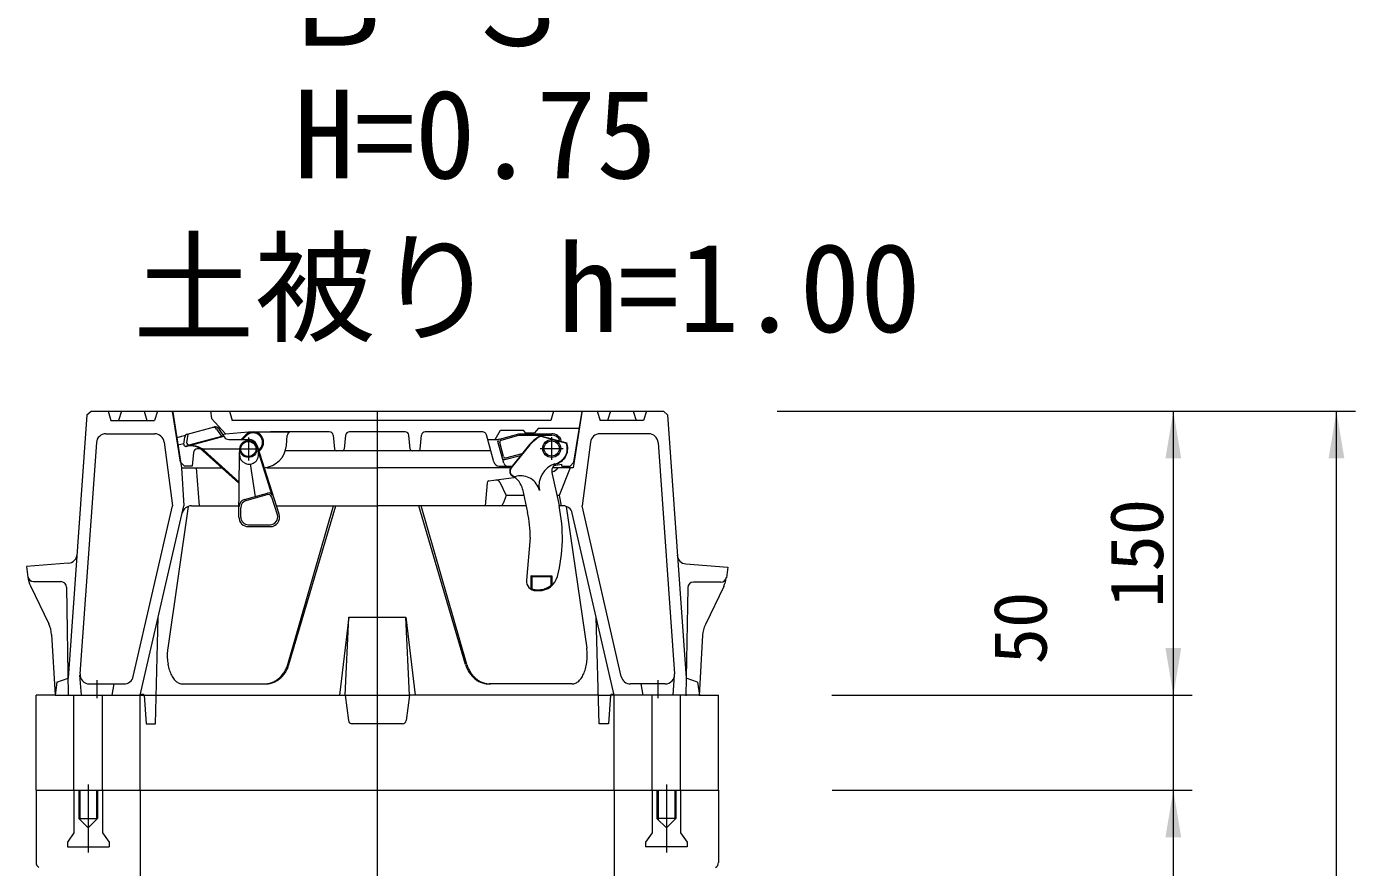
# Model space of a CAD drawing. Units: millimetres, scale not verified. Extents: x -6861 to 6881, y -3554 to 3095.
# Drawn here: x 3302 to 4003, y 1016 to 1460 of the extents above; entities that cross this region are included whole.
import ezdxf
from ezdxf.enums import TextEntityAlignment as Align

# ---------------------------------------------------------------- set-up
doc = ezdxf.new("R2010")
doc.units = ezdxf.units.MM
doc.header["$LTSCALE"] = 20
for name, color, linetype, lineweight in [('0-3_TEMP', 3, 'Continuous', 18), ('0-4_細線', 7, 'Continuous', 18), ('0-6_寸法', 1, 'Continuous', 18), ('0-7_注釈', 1, 'Continuous', 18)]:
    doc.layers.add(name, color=color, linetype=linetype, lineweight=lineweight)
doc.styles.add('ＭＳ ゴシック', font='')
doc.styles.get('ＭＳ ゴシック').set_extended_font_data('MS Gothic')

msp = doc.modelspace()

# ---------------------------------------------------------------- linework, layer by layer
at = {"layer": '0-3_TEMP'}
for p, q in [((3486.8, 1256.78), (3486.8, 1091.78)), ((3338.8, 1114.7), (3338.8, 1105.25)), ((3634.8, 1114.7), (3634.8, 1105.25)), ((3363.8, 1106.78), (3370.2, 1106.78)), ((3469.8, 1106.78), (3503.8, 1106.78)), ((3486.8, 1106.78), (3486.8, 943.78)), ((3603.4, 1106.78), (3609.8, 1106.78)), ((3334.3, 1059.78), (3334.3, 1023.78)), ((3639.3, 1059.78), (3639.3, 1023.78))]:
    msp.add_line(p, q, dxfattribs=at)
at = {"layer": '0-4_細線'}
for p, q in [((3333.65, 1254.78), (3323.8, 1115.78)), ((3333.65, 1254.78), (3335.8, 1256.78)), ((3335.8, 1256.78), (3637.8, 1256.78)), ((3344.8, 1256.78), (3346.3, 1251.78)), ((3351.8, 1256.78), (3350.3, 1251.78)), ((3363.8, 1256.78), (3365.3, 1251.78)), ((3370.8, 1256.78), (3369.3, 1251.78)), ((3378.3, 1256.78), (3378.89, 1256.18)), ((3383.07, 1229.78), (3378.8, 1256.78)), ((3378.89, 1256.18), (3383.55, 1226.78)), ((3398.8, 1256.78), (3399.3, 1252.78)), ((3408.8, 1256.78), (3410.3, 1251.78)), ((3579.8, 1256.78), (3578.3, 1251.78)), ((3594.7, 1256.18), (3590.05, 1226.78)), ((3590.52, 1229.78), (3594.8, 1256.78)), ((3595.3, 1256.78), (3594.7, 1256.18)), ((3602.8, 1256.78), (3604.3, 1251.78)), ((3609.8, 1256.78), (3608.3, 1251.78)), ((3621.8, 1256.78), (3623.3, 1251.78)), ((3628.8, 1256.78), (3627.3, 1251.78)), ((3639.94, 1254.78), (3637.8, 1256.78)), ((3639.94, 1254.78), (3649.8, 1115.78)), ((3346.3, 1251.78), (3369.3, 1251.78)), ((3386.68, 1244.59), (3400.9, 1248.4)), ((3399.3, 1252.78), (3406.8, 1244.78)), ((3402.77, 1247.95), (3403.63, 1248.15)), ((3578.3, 1251.78), (3410.3, 1251.78)), ((3571.8, 1247.78), (3569.8, 1245.28)), ((3571.8, 1247.78), (3593.37, 1247.78)), ((3627.3, 1251.78), (3604.3, 1251.78)), ((3343.62, 1244.78), (3369.41, 1244.78)), ((3380.99, 1242.92), (3385.73, 1244.02)), ((3384.73, 1239.29), (3385.22, 1242.93)), ((3385.85, 1238.16), (3405.78, 1243.5)), ((3386.35, 1240.07), (3386.96, 1244.67)), ((3387.6, 1238.97), (3405.59, 1243.79)), ((3402.07, 1247.3), (3404.57, 1243.52)), ((3403.09, 1247.57), (3406.03, 1243.12)), ((3405.18, 1244.4), (3406.8, 1244.78)), ((3406.8, 1244.78), (3418.8, 1245.78)), ((3408.53, 1241.78), (3418.8, 1241.78)), ((3417.41, 1244.17), (3415.02, 1241.78)), ((3415.73, 1241.78), (3417.76, 1243.81)), ((3418.8, 1245.78), (3439.65, 1245.78)), ((3418.8, 1242.78), (3418.8, 1230.78)), ((3461.49, 1245.78), (3430.47, 1245.78)), ((3438.84, 1238.64), (3439.3, 1243.95)), ((3463.48, 1243.98), (3464.21, 1236.68)), ((3470.12, 1243.98), (3469.39, 1236.68)), ((3501.49, 1245.78), (3472.11, 1245.78)), ((3504.21, 1236.68), (3503.48, 1243.98)), ((3509.39, 1236.68), (3510.12, 1243.98)), ((3542.44, 1245.78), (3512.11, 1245.78)), ((3548.2, 1230), (3544.37, 1244.29)), ((3545.05, 1241.78), (3550.74, 1241.78)), ((3553.58, 1229.26), (3550.48, 1240.81)), ((3551.19, 1242.04), (3561.42, 1244.78)), ((3552.11, 1241.5), (3561.52, 1244.03)), ((3561.42, 1244.78), (3578.8, 1244.78)), ((3561.52, 1244.03), (3578.8, 1244.03)), ((3563.8, 1246.78), (3564.8, 1245.28)), ((3564.8, 1245.28), (3569.8, 1245.28)), ((3572.99, 1243.76), (3573.02, 1243.49)), ((3572.99, 1243.76), (3586.73, 1240.08)), ((3573.02, 1243.49), (3586.54, 1239.87)), ((3578.8, 1231.03), (3578.8, 1243.03)), ((3629.97, 1244.78), (3604.18, 1244.78)), ((3338.63, 1240.13), (3329.98, 1118.13)), ((3374.37, 1240.43), (3378.8, 1206.78)), ((3381.62, 1238.96), (3384.78, 1239.69)), ((3385.9, 1238.17), (3386.34, 1238.25)), ((3389.83, 1234.99), (3389.07, 1227.78)), ((3393.44, 1236.78), (3391.76, 1236.78)), ((3413.8, 1218.78), (3394.83, 1235.85)), ((3395.31, 1236.78), (3413.48, 1236.78)), ((3413.94, 1219.32), (3395.41, 1236)), ((3412.8, 1236.78), (3424.8, 1236.78)), ((3414.05, 1233.73), (3414.31, 1237.12)), ((3435.06, 1202.3), (3423.56, 1238.3)), ((3431.41, 1212.18), (3423.89, 1235.74)), ((3424.24, 1236.15), (3424.83, 1236.74)), ((3424.42, 1235.62), (3425.19, 1236.39)), ((3546.65, 1235.78), (3438.25, 1235.78)), ((3553.41, 1232.78), (3551.4, 1240.28)), ((3554.63, 1232.07), (3563.16, 1234.36)), ((3566.39, 1238.29), (3557.29, 1226.9)), ((3566.58, 1238.13), (3557.49, 1226.74)), ((3572.8, 1237.03), (3584.8, 1237.03)), ((3586.54, 1239.87), (3586.73, 1240.08)), ((3599.22, 1240.43), (3594.8, 1206.78)), ((3634.96, 1240.13), (3643.61, 1118.13)), ((3383.07, 1229.78), (3385.07, 1227.78)), ((3383.07, 1229.78), (3385.07, 1227.78)), ((3383.07, 1229.78), (3385.07, 1227.78)), ((3383.07, 1229.78), (3385.07, 1227.78)), ((3383.55, 1226.78), (3384.8, 1206.78)), ((3383.55, 1226.78), (3404.67, 1226.78)), ((3389.07, 1227.78), (3385.07, 1227.78)), ((3391.3, 1226.78), (3392.8, 1206.78)), ((3413.8, 1200.81), (3414.05, 1233.73)), ((3422.6, 1211.59), (3420, 1228.85)), ((3428.49, 1226.78), (3486.8, 1226.78)), ((3556.96, 1226.78), (3486.8, 1226.78)), ((3551.1, 1227.78), (3557.82, 1227.78)), ((3554.1, 1231.18), (3562.38, 1233.4)), ((3590.05, 1226.78), (3579.44, 1226.78)), ((3579.9, 1227.99), (3584.09, 1228.78)), ((3588.55, 1226.78), (3582.8, 1212.28)), ((3584.2, 1227.78), (3584.09, 1228.78)), ((3584.2, 1227.78), (3588.52, 1227.78)), ((3588.52, 1227.78), (3590.52, 1229.78)), ((3545.6, 1219.88), (3558.79, 1221.65)), ((3579.14, 1223.56), (3582.69, 1206.87)), ((3416.76, 1210.07), (3428.97, 1213.5)), ((3544.73, 1218.97), (3543.8, 1206.78)), ((3551.43, 1219.27), (3554.8, 1212.28)), ((3563.47, 1215.55), (3566.06, 1203.33)), ((3358.07, 1116.66), (3378.8, 1206.78)), ((3361.8, 1106.78), (3384.8, 1206.78)), ((3387.12, 1206.5), (3376.3, 1131.69)), ((3388.78, 1206.78), (3413.63, 1206.78)), ((3414.8, 1200.78), (3414.8, 1205.78)), ((3417.72, 1209.63), (3428.66, 1212.7)), ((3434.11, 1201.99), (3431.11, 1211.38)), ((3433.86, 1206.78), (3486.8, 1206.78)), ((3439.57, 1123.09), (3463.66, 1206.78)), ((3440.21, 1122.98), (3464.95, 1206.78)), ((3564.96, 1206.78), (3486.8, 1206.78)), ((3533.38, 1122.98), (3508.65, 1206.78)), ((3534.03, 1123.09), (3509.93, 1206.78)), ((3536.18, 1206.78), (3531.75, 1206.78)), ((3554.8, 1212.28), (3553.28, 1208.09)), ((3564.13, 1212.28), (3554.8, 1212.28)), ((3582.8, 1212.28), (3581.78, 1212.28)), ((3582.8, 1212.28), (3583.8, 1206.78)), ((3584.82, 1206.78), (3582.89, 1206.78)), ((3586.47, 1206.5), (3597.3, 1131.69)), ((3615.52, 1116.66), (3594.8, 1206.78)), ((3611.8, 1106.78), (3589.69, 1202.9)), ((3418.8, 1196.78), (3430.3, 1196.78)), ((3418.8, 1195.78), (3430.3, 1195.78)), ((3567.46, 1190.03), (3565.49, 1167.46)), ((3323.82, 1176.45), (3301.8, 1174.78)), ((3301.8, 1174.78), (3302.49, 1169.2)), ((3303.85, 1164.57), (3313.51, 1144.45)), ((3305.45, 1166.78), (3319.85, 1166.78)), ((3322.85, 1163.83), (3323.8, 1106.78)), ((3568.3, 1169.53), (3567.8, 1169.76)), ((3567.8, 1169.76), (3578.8, 1169.76)), ((3567.8, 1169.76), (3567.8, 1162.8)), ((3568.3, 1169.53), (3578.3, 1169.53)), ((3568.3, 1169.53), (3568.3, 1163.08)), ((3578.3, 1169.53), (3578.8, 1169.76)), ((3578.3, 1169.53), (3578.3, 1164.79)), ((3578.3, 1164.79), (3578.8, 1164.56)), ((3578.8, 1169.76), (3578.8, 1164.56)), ((3667.98, 1166.44), (3653.58, 1166.46)), ((3669.57, 1164.23), (3659.87, 1144.13)), ((3567.8, 1162.8), (3568.3, 1163.08)), ((3570.47, 1162.53), (3572.14, 1162.53)), ((3570.47, 1162.03), (3572.14, 1162.03)), ((3650.57, 1163.52), (3649.52, 1106.47)), ((3369.8, 1091.78), (3371.3, 1148.08)), ((3471.8, 1148.08), (3501.8, 1148.08)), ((3501.8, 1148.08), (3506.8, 1106.78)), ((3503.8, 1106.78), (3501.8, 1148.08)), ((3603.8, 1091.78), (3602.3, 1148.08)), ((3314.97, 1138.82), (3316.8, 1106.78)), ((3658.41, 1138.49), (3656.52, 1106.46)), ((3317.8, 1113.78), (3323.8, 1115.78)), ((3330.8, 1106.78), (3329.98, 1117.39)), ((3642.8, 1106.78), (3643.61, 1117.39)), ((3655.8, 1113.78), (3649.8, 1115.78)), ((3317.8, 1113.78), (3316.8, 1106.78)), ((3334.97, 1112.78), (3353.2, 1112.78)), ((3347.8, 1112.78), (3346.8, 1106.78)), ((3384.06, 1112.78), (3427.78, 1112.78)), ((3589.53, 1112.78), (3545.81, 1112.78)), ((3638.63, 1112.78), (3620.4, 1112.78)), ((3625.8, 1112.78), (3626.8, 1106.78)), ((3655.8, 1113.78), (3656.8, 1106.78)), ((3306.8, 1056.78), (3306.8, 1106.78)), ((3316.8, 1106.78), (3306.8, 1106.78)), ((3316.8, 1106.78), (3361.8, 1106.78)), ((3326.8, 1056.78), (3326.8, 1106.78)), ((3341.8, 1056.78), (3341.8, 1106.78)), ((3361.8, 1106.78), (3363.8, 1106.78)), ((3361.8, 1056.78), (3361.8, 1106.78)), ((3363.8, 1106.78), (3364.8, 1091.78)), ((3370.2, 1106.78), (3469.8, 1106.78)), ((3469.8, 1106.78), (3471.57, 1093.51)), ((3503.8, 1106.78), (3502.03, 1093.51)), ((3603.4, 1106.78), (3503.8, 1106.78)), ((3609.8, 1106.78), (3608.8, 1091.78)), ((3611.8, 1106.78), (3609.8, 1106.78)), ((3656.8, 1106.78), (3611.8, 1106.78)), ((3611.8, 1056.78), (3611.8, 1106.78)), ((3631.8, 1056.78), (3631.8, 1106.78)), ((3646.8, 1056.78), (3646.8, 1106.78)), ((3656.8, 1106.78), (3666.8, 1106.78)), ((3666.8, 1056.78), (3666.8, 1106.78)), ((3364.8, 1091.78), (3369.8, 1091.78)), ((3500.05, 1091.78), (3473.24, 1091.78)), ((3608.8, 1091.78), (3603.8, 1091.78)), ((3306.8, 1056.78), (3666.8, 1056.78)), ((3306.8, 1056.78), (3306.8, 1018.57)), ((3326.8, 1056.78), (3326.8, 1034.28)), ((3329.3, 1056.78), (3329.3, 1041.78)), ((3329.9, 1056.78), (3329.9, 1041.18)), ((3338.7, 1056.78), (3338.7, 1041.18)), ((3341.8, 1056.78), (3341.8, 1034.28)), ((3361.8, 1056.78), (3361.8, 906.78)), ((3611.8, 1056.78), (3611.8, 906.78)), ((3631.8, 1056.78), (3631.8, 1034.28)), ((3634.3, 1056.78), (3634.3, 1041.78)), ((3634.9, 1056.78), (3634.9, 1041.18)), ((3643.7, 1056.78), (3643.7, 1041.18)), ((3644.3, 1056.78), (3644.3, 1041.78)), ((3646.8, 1056.78), (3646.8, 1034.28)), ((3666.8, 1056.78), (3666.8, 1018.57)), ((3329.3, 1041.78), (3339.3, 1041.78)), ((3329.3, 1041.78), (3334.3, 1036.78)), ((3634.3, 1041.78), (3639.3, 1036.78)), ((3644.3, 1041.78), (3634.3, 1041.78)), ((3644.3, 1041.78), (3639.3, 1036.78)), ((3326.8, 1034.28), (3323.3, 1029.28)), ((3341.8, 1034.28), (3345.3, 1029.28)), ((3323.3, 1029.28), (3323.3, 1026.78)), ((3323.3, 1026.78), (3345.3, 1026.78)), ((3345.3, 1029.28), (3345.3, 1026.78)), ((3650.3, 1026.78), (3628.3, 1026.78))]:
    msp.add_line(p, q, dxfattribs=at)
for points in [[(3548.91, 1241.78), (3551.8, 1246.78), (3563.8, 1246.78)], [(3649.62, 1176.14), (3671.64, 1174.43), (3670.94, 1168.86)], [(3469.8, 1106.78), (3471.8, 1148.08), (3466.8, 1106.78)], [(3339.3, 1056.78), (3339.3, 1041.78), (3334.3, 1036.78)], [(3631.8, 1034.28), (3628.3, 1029.28), (3628.3, 1026.78)], [(3646.8, 1034.28), (3650.3, 1029.28), (3650.3, 1026.78)]]:
    msp.add_lwpolyline(points, dxfattribs=at)
for centre, radius in [((3418.8, 1236.78), 4.5), ((3418.8, 1236.78), 4), ((3578.8, 1237.03), 4.75), ((3578.8, 1237.03), 4)]:
    msp.add_circle(centre, radius, dxfattribs=at)
for centre, radius, start, end in [((3400.4, 1246.2), 2, 33.435, 105), ((3401.42, 1246.47), 2, 33.435, 105), ((3343.62, 1239.78), 5, 90, 175.943), ((3369.41, 1239.78), 5, 7.496, 90), ((3387.2, 1242.66), 2, 105, 172.38), ((3408.53, 1244.78), 3, 213.435, 270), ((3421.3, 1240.28), 5.5, 315, 135), ((3421.3, 1240.28), 5, 315, 135), ((3418.8, 1236.78), 5, 17.716, 90), ((3441.29, 1243.78), 2, 90, 175), ((3461.49, 1243.78), 2, 5.711, 90), ((3472.11, 1243.78), 2, 90, 174.289), ((3501.49, 1243.78), 2, 5.711, 90), ((3512.11, 1243.78), 2, 90, 174.289), ((3542.44, 1243.78), 2, 15, 90), ((3551.45, 1241.07), 1, 105, 195), ((3552.37, 1240.54), 1, 104.999, 195), ((3582.8, 1225.19), 21, 117.828, 141.396), ((3582.8, 1225.19), 20.75, 118.098, 141.396), ((3578.8, 1239.28), 5.5, 18.873, 90), ((3578.8, 1239.28), 4.75, 25.614, 90), ((3604.18, 1239.78), 5, 90, 172.504), ((3629.97, 1239.78), 5, 4.057, 90), ((3385.72, 1239.16), 1, 172.38, 285), ((3388.72, 1228.57), 10, 48.003, 105), ((3387.34, 1239.94), 1, 172.38, 285), ((3388.14, 1228.42), 10, 48.003, 100.392), ((3391.82, 1234.78), 2, 90, 173.991), ((3395.31, 1239.78), 3, 239.518, 270), ((3419.14, 1233.87), 5.09, 179.563, 17.716), ((3425.88, 1239.78), 13, 275.889, 355), ((3465.2, 1236.78), 1, 185.711, 270.001), ((3468.39, 1236.78), 1, 270, 354.289), ((3505.2, 1236.78), 1, 185.711, 270), ((3508.39, 1236.78), 1, 269.999, 354.289), ((3578.8, 1237.03), 8.25, 282.029, 20.153), ((3578.8, 1237.03), 8.5, 289.465, 21.032), ((3551.1, 1230.78), 3, 195, 270), ((3553.84, 1232.14), 1, 194.999, 285), ((3554.38, 1233.04), 1, 194.999, 285), ((3555.51, 1229.78), 2, 195, 270), ((3559.64, 1225.03), 3, 141.396, 242.755), ((3559.64, 1225.03), 2.75, 141.396, 283.399), ((3584.59, 1217.14), 12.5, 109.028, 190.412), ((3582.8, 1225.19), 4, 106.971, 204), ((3575.33, 1233.95), 10, 292.623, 314.134), ((3545.73, 1218.89), 1, 97.625, 175.601), ((3549.62, 1218.4), 2, 25.722, 97.625), ((3553.68, 1213.47), 10, 12, 62.755), ((3562.56, 1212.62), 10, 13.096, 103.289), ((3429.2, 1210.78), 2, 17.716, 105.689), ((3429.51, 1211.58), 2, 17.716, 105.689), ((3388.78, 1201.78), 5, 90, 167.047), ((3417.84, 1206.22), 4, 105.689, 179.563), ((3418.8, 1205.78), 4, 105.689, 180), ((3551.4, 1208.78), 2, 270, 340.017), ((3503.46, 1190.03), 81, 345.314, 12), ((3584.82, 1201.78), 5, 12.953, 90), ((3418.8, 1200.78), 5, 179.204, 270), ((3418.8, 1200.78), 4, 180, 270), ((3430.3, 1200.78), 5, 270, 17.716), ((3430.3, 1200.78), 4, 270, 17.716), ((3503.46, 1190.03), 64, 0, 12), ((3323.44, 1181.44), 5, 274.344, 355.943), ((3650.01, 1181.13), 5, 183.949, 265.548), ((3305.45, 1169.78), 3, 187.125, 270), ((3317.38, 1171.06), 15, 187.125, 205.641), ((3319.85, 1163.78), 3, 0.955, 90), ((3570.47, 1167.03), 5, 175, 270), ((3572.14, 1172.03), 10, 270, 345.314), ((3572.14, 1172.03), 9.5, 270, 310.388), ((3653.57, 1163.46), 3, 89.893, 178.938), ((3667.98, 1169.44), 3, 269.893, 352.768), ((3656.05, 1170.75), 15, 334.252, 352.768), ((3570.47, 1167.03), 4.5, 241.158, 270), ((3299.99, 1137.96), 15, 3.27, 25.641), ((3673.38, 1137.61), 15, 154.251, 176.622), ((3390.98, 1128.41), 14.95, 173.89277, 180.46211), ((3390.86, 1129.2), 14.77, 170.31074, 176.88008), ((3582.73, 1129.2), 14.77, 3.11892, 9.68825), ((3582.61, 1128.41), 14.95, 359.5389, 6.10824), ((3391.01, 1127.62), 15, 177.42047, 183.98981), ((3390.94, 1126.82), 14.9, 180.96172, 187.53106), ((3390.79, 1126.04), 14.66, 184.58302, 191.15236), ((3390.55, 1125.28), 14.3, 188.35914, 194.92847), ((3390.22, 1124.56), 13.81, 192.36873, 198.93806), ((3425.4, 1126.97), 14.67, 335.27597, 339.736), ((3425.35, 1127.11), 14.78, 339.32468, 343.78471), ((3426.08, 1126.97), 14.67, 335.27597, 339.736), ((3426.03, 1127.11), 14.78, 339.32468, 343.78471), ((3547.57, 1127.11), 14.78, 196.2168, 200.67683), ((3547.51, 1126.97), 14.67, 200.26406, 204.72408), ((3548.25, 1127.11), 14.78, 196.21538, 200.67541), ((3548.19, 1126.97), 14.67, 200.26406, 204.72408), ((3583.37, 1124.56), 13.81, 341.06298, 347.63232), ((3583.05, 1125.28), 14.3, 345.0715, 351.64084), ((3582.8, 1126.04), 14.66, 348.84661, 355.41595), ((3582.65, 1126.82), 14.9, 352.46994, 359.03928), ((3582.59, 1127.62), 15, 356.00919, 2.57852), ((3334.97, 1117.78), 5, 175.943, 270), ((3353.2, 1117.78), 5, 270, 347.047), ((3389.81, 1123.88), 13.21, 196.70895, 203.27829), ((3389.33, 1123.24), 12.52, 201.49676, 208.0661), ((3388.77, 1122.67), 11.76, 206.87362, 213.44296), ((3388.16, 1122.17), 10.97, 213.01027, 219.57961), ((3387.49, 1121.73), 10.18, 220.10416, 226.6735), ((3426.19, 1126.14), 13.59, 300.11715, 304.57718), ((3426.87, 1126.14), 13.59, 300.11802, 304.57805), ((3426.07, 1126.21), 13.72, 304.82668, 309.2867), ((3426.74, 1126.21), 13.72, 304.82668, 309.2867), ((3425.95, 1126.3), 13.86, 309.44394, 313.90396), ((3426.63, 1126.3), 13.86, 309.44394, 313.90396), ((3425.84, 1126.39), 14.01, 313.96603, 318.42606), ((3426.51, 1126.39), 14.01, 313.96603, 318.42606), ((3425.73, 1126.49), 14.15, 318.39462, 322.85465), ((3426.41, 1126.49), 14.15, 318.39462, 322.85465), ((3425.64, 1126.6), 14.3, 322.73468, 327.19471), ((3425.55, 1126.72), 14.43, 326.98817, 331.44819), ((3426.32, 1126.6), 14.3, 322.73341, 327.19344), ((3425.47, 1126.84), 14.56, 331.16694, 335.62697), ((3426.23, 1126.72), 14.43, 326.98948, 331.44951), ((3426.15, 1126.84), 14.56, 331.16694, 335.62697), ((3547.44, 1126.84), 14.56, 204.3731, 208.83313), ((3547.37, 1126.72), 14.43, 208.55057, 213.0106), ((3548.12, 1126.84), 14.56, 204.3731, 208.83313), ((3547.28, 1126.6), 14.3, 212.80665, 217.26668), ((3548.04, 1126.72), 14.43, 208.55057, 213.0106), ((3547.18, 1126.49), 14.15, 217.14434, 221.60437), ((3547.96, 1126.6), 14.3, 212.80665, 217.26668), ((3547.86, 1126.49), 14.15, 217.14555, 221.60557), ((3547.08, 1126.39), 14.01, 221.57518, 226.03521), ((3547.76, 1126.39), 14.01, 221.57405, 226.03407), ((3546.97, 1126.3), 13.86, 226.09615, 230.55618), ((3547.65, 1126.3), 13.86, 226.09615, 230.55618), ((3546.85, 1126.21), 13.72, 230.71233, 235.17235), ((3547.53, 1126.21), 13.72, 230.7133, 235.17332), ((3546.72, 1126.14), 13.59, 235.42309, 239.88312), ((3547.4, 1126.14), 13.59, 235.42222, 239.88225), ((3586.1, 1121.73), 10.18, 313.32533, 319.89467), ((3585.44, 1122.17), 10.97, 320.42039, 326.98973), ((3584.82, 1122.67), 11.76, 326.55807, 333.12741), ((3584.27, 1123.24), 12.52, 331.93385, 338.50319), ((3583.78, 1123.88), 13.21, 336.7206, 343.28994), ((3620.4, 1117.78), 5, 192.953, 270), ((3638.63, 1117.78), 5, 270, 4.057), ((3386.78, 1121.38), 9.44, 228.3576, 234.92694), ((3386.03, 1121.11), 8.8, 237.91499, 244.48433), ((3385.25, 1120.93), 8.33, 248.76546, 255.3348), ((3384.46, 1120.84), 8.07, 260.60549, 267.17483), ((3427.03, 1125.9), 13.13, 270.31854, 274.77857), ((3427.71, 1125.9), 13.13, 270.31854, 274.77857), ((3426.88, 1125.91), 13.15, 275.40614, 279.86617), ((3427.56, 1125.91), 13.15, 275.40614, 279.86617), ((3426.74, 1125.94), 13.2, 280.46637, 284.9264), ((3427.42, 1125.94), 13.2, 280.466, 284.92603), ((3426.6, 1125.97), 13.27, 285.48095, 289.94098), ((3427.27, 1125.97), 13.27, 285.48146, 289.94149), ((3426.46, 1126.02), 13.36, 290.43589, 294.89592), ((3427.14, 1126.02), 13.36, 290.43589, 294.89592), ((3426.32, 1126.07), 13.47, 295.31835, 299.77837), ((3427, 1126.07), 13.47, 295.31759, 299.77762), ((3546.59, 1126.07), 13.47, 240.22163, 244.68165), ((3547.27, 1126.07), 13.47, 240.22238, 244.68241), ((3546.46, 1126.02), 13.36, 245.10423, 249.56426), ((3547.14, 1126.02), 13.36, 245.10423, 249.56426), ((3546.32, 1125.97), 13.27, 250.05918, 254.51921), ((3547, 1125.97), 13.27, 250.05867, 254.5187), ((3546.18, 1125.94), 13.2, 255.0736, 259.53363), ((3546.86, 1125.94), 13.2, 255.07397, 259.534), ((3546.03, 1125.91), 13.15, 260.13383, 264.59386), ((3546.71, 1125.91), 13.15, 260.13361, 264.59364), ((3545.89, 1125.9), 13.13, 265.22143, 269.68146), ((3546.57, 1125.9), 13.13, 265.2215, 269.68153), ((3589.13, 1120.84), 8.08, 272.82479, 279.39413), ((3588.34, 1120.93), 8.33, 284.66593, 291.23527), ((3587.57, 1121.11), 8.8, 295.51485, 302.08419), ((3586.82, 1121.38), 9.44, 305.07392, 311.64326), ((3362.8, 1106.03), 1.25, 36.87, 143.13), ((3610.8, 1106.03), 1.25, 36.87, 143.13), ((3473.55, 1093.78), 2, 187.595, 270), ((3500.05, 1093.78), 2, 270, 352.405), ((3309.8, 1018.57), 3, 180, 240.968), ((3663.8, 1018.57), 3, 299.032, 0)]:
    msp.add_arc(centre, radius, start, end, dxfattribs=at)
at = {"layer": '0-6_寸法'}
for p, q in [((3697.8, 1256.78), (4002.79, 1256.78)), ((3697.8, 1256.78), (3916.74, 1256.78)), ((3906.74, 466.78), (3906.74, 1256.78)), ((3992.79, 506.78), (3992.79, 1256.78)), ((3726.64, 1106.78), (3916.74, 1106.78)), ((3726.8, 1106.78), (3916.74, 1106.78)), ((3726.8, 1056.78), (3916.74, 1056.78)), ((3726.8, 1056.78), (3916.74, 1056.78))]:
    msp.add_line(p, q, dxfattribs=at)
for points in [[(3902.57, 1231.78), (3906.74, 1256.78), (3910.9, 1231.78)], [(3988.63, 1231.78), (3992.79, 1256.78), (3996.96, 1231.78)], [(3902.57, 1131.78), (3906.74, 1106.78), (3910.9, 1131.78)], [(3902.57, 1131.78), (3906.74, 1106.78), (3910.9, 1131.78)], [(3902.57, 1031.78), (3906.74, 1056.78), (3910.9, 1031.78)], [(3902.57, 1031.78), (3906.74, 1056.78), (3910.9, 1031.78)]]:
    msp.add_solid(points, dxfattribs=at)

# ---------------------------------------------------------------- texts
at = {"layer": '0-6_寸法', "style": 'ＭＳ ゴシック'}
for s, p in [('150', (3909.78, 1152.98)), ('50', (3848.38, 1123.14))]:
    msp.add_text(s, height=28.15, rotation=90, dxfattribs=at).set_placement(p, align=Align.BOTTOM_LEFT)
at = {"layer": '0-7_注釈', "style": 'ＭＳ ゴシック'}
for s, p in [('Ｂ-３', (3433.58, 1435.49)), ('H=0.75', (3442.8, 1365.46)), ('土被り h=1.00', (3358.03, 1284.38))]:
    msp.add_text(s, height=46.92, dxfattribs=at).set_placement(p, align=Align.BOTTOM_LEFT)

doc.saveas('drawing.dxf')
